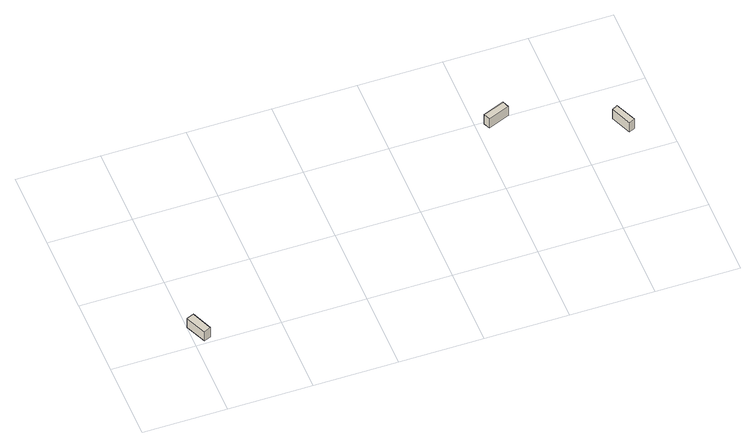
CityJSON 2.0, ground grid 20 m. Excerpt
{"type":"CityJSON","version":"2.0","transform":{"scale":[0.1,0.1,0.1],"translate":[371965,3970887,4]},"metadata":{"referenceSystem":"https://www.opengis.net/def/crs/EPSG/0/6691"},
"CityObjects":{
"building1":{"type":"Building","attributes":{"計測周辺長":14.64,"建物高さ":3,"更新年":"2016","usage":"422","measuredHeight":-9999,"storeysAboveGround":1,"BuildingDetailAttribute.totalFloorArea":10,"BuildingDetailAttribute.buildingFootprintArea":10,"BuildingDetailAttribute.buildingRoofEdgeArea":9.85,"BuildingDetailAttribute.buildingStructureOrgType":"2","BuildingDetailAttribute.fireproofStructureType":"1002","BuildingDetailAttribute.areaClassificationType":"23","BuildingDetailAttribute.districtsAndZonesType":"9999","BuildingDetailAttribute.orgUsage2":"18","BuildingDetailAttribute.specifiedBuildingCoverageRate":-9999,"BuildingDetailAttribute.specifiedFloorAreaRate":-9999,"BuildingDetailAttribute.surveyYear":2021,"BuildingIDAttribute.prefecture":"11","BuildingIDAttribute.city":"11106"},"geometry":[{"type":"Solid","lod":"1","boundaries":[[[[0,1,2,3]],[[2,4,5,3]],[[1,6,4,2]],[[0,7,6,1]],[[3,5,7,0]],[[4,6,7,5]]]]}]},
"building2":{"type":"Building","attributes":{"計測周辺長":14.53,"建物高さ":3,"更新年":"2016","usage":"422","measuredHeight":-9999,"storeysAboveGround":1,"BuildingDetailAttribute.totalFloorArea":9,"BuildingDetailAttribute.buildingFootprintArea":9,"BuildingDetailAttribute.buildingRoofEdgeArea":9.41,"BuildingDetailAttribute.buildingStructureOrgType":"2","BuildingDetailAttribute.fireproofStructureType":"1002","BuildingDetailAttribute.areaClassificationType":"23","BuildingDetailAttribute.districtsAndZonesType":"9999","BuildingDetailAttribute.orgUsage2":"18","BuildingDetailAttribute.specifiedBuildingCoverageRate":-9999,"BuildingDetailAttribute.specifiedFloorAreaRate":-9999,"BuildingDetailAttribute.surveyYear":2021,"BuildingIDAttribute.prefecture":"11","BuildingIDAttribute.city":"11106"},"geometry":[{"type":"Solid","lod":"1","boundaries":[[[[8,9,10,11]],[[10,12,13,11]],[[9,14,12,10]],[[8,15,14,9]],[[11,13,15,8]],[[12,14,15,13]]]]}]},
"building3":{"type":"Building","attributes":{"計測周辺長":14.05,"建物高さ":3,"更新年":"2016","usage":"422","measuredHeight":-9999,"storeysAboveGround":1,"BuildingDetailAttribute.totalFloorArea":8,"BuildingDetailAttribute.buildingFootprintArea":8,"BuildingDetailAttribute.buildingRoofEdgeArea":8.46,"BuildingDetailAttribute.buildingStructureOrgType":"2","BuildingDetailAttribute.fireproofStructureType":"1002","BuildingDetailAttribute.areaClassificationType":"23","BuildingDetailAttribute.districtsAndZonesType":"9999","BuildingDetailAttribute.orgUsage2":"18","BuildingDetailAttribute.specifiedBuildingCoverageRate":-9999,"BuildingDetailAttribute.specifiedFloorAreaRate":-9999,"BuildingDetailAttribute.surveyYear":2021,"BuildingIDAttribute.prefecture":"11","BuildingIDAttribute.city":"11106"},"geometry":[{"type":"Solid","lod":"1","boundaries":[[[[16,17,18,19]],[[18,20,21,19]],[[17,22,20,18]],[[16,23,22,17]],[[19,21,23,16]],[[20,22,23,21]]]]}]}
},
"vertices":[
[0,58,9],[17,65,9],[38,14,9],[22,7,9],[38,14,39],[22,7,39],[17,65,39],[0,58,39],
[820,394,12],[872,414,12],[878,398,12],[826,378,12],[878,398,42],[826,378,42],[872,414,42],[820,394,42],
[1089,311,11],[1103,318,11],[1125,267,11],[1110,261,11],[1125,267,41],[1110,261,41],[1103,318,41],[1089,311,41]
]}
